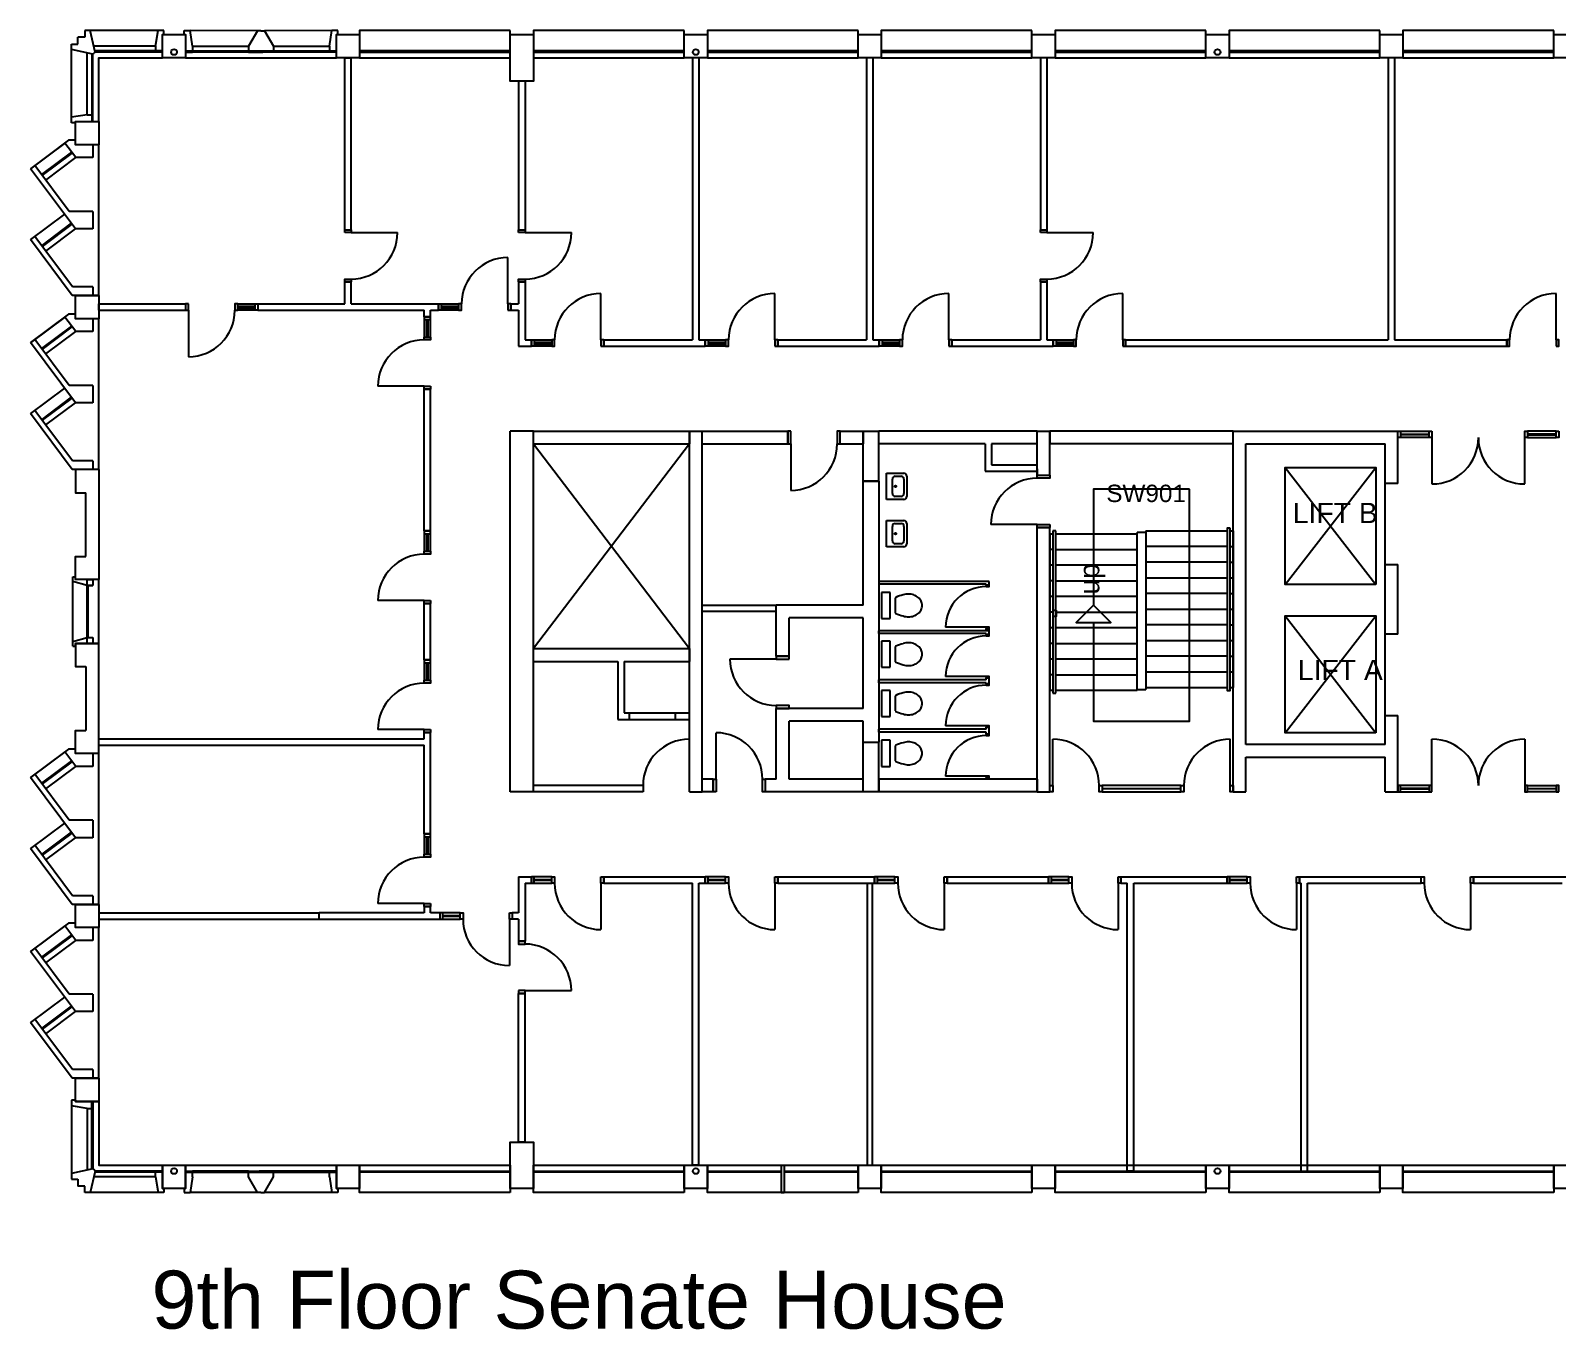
# Model space of a CAD drawing. Header units: millimetres. Extents: x -690 to 49260, y -22063 to 338.
# Drawn here: x -690 to 25650, y -22063 to 338 of the extents above; entities that cross this region are included whole.
import ezdxf

# ---------------------------------------------------------------- set-up
doc = ezdxf.new("R2010")
doc.units = ezdxf.units.MM
doc.header["$MEASUREMENT"] = 0
for name, color, linetype in [('BL', 8, 'Continuous'), ('BRICK_WALLS_P4', 1, 'Continuous'), ('COLUMNS_P5', 3, 'Continuous'), ('DR', 8, 'Continuous'), ('LIFTS AND STAIRS', 8, 'Continuous'), ('SANITARY_P1', 4, 'Continuous'), ('TEXT', 7, 'Continuous'), ('WA', 6, 'Continuous'), ('WA_EXT', 7, 'Continuous'), ('WN', 4, 'Continuous')]:
    doc.layers.add(name, color=color, linetype=linetype)
doc.layers.get('0').off()
doc.styles.add('arial', font='arial.ttf')
doc.styles.get("Standard").update_dxf_attribs({"font": 'arial.ttf'})

# ---------------------------------------------------------------- blocks, each defined once
blk = doc.blocks.new('wc8')
for p, q in [((-185, -186), (75, -186)), ((170, -272), (-280, -272)), ((-280, -272), (-280, -422)), ((-280, -422), (170, -422)), ((170, -422), (170, -272))]:
    blk.add_line(p, q)
for centre, radius, start, end in [((-55, 113), 166, 90, 116.3082), ((-55, 113), 166, 63.6918, 90), ((28, 44), 280, 160.8619, 180), ((28, 44), 280, 180, 199.1381), ((-12, 58), 237, 140.0439, 160.8619), ((-38, 80), 203, 116.3082, 140.0439), ((-71, 80), 203, 39.9561, 63.6918), ((-97, 58), 237, 19.1381, 39.9561), ((-138, 44), 280, 0, 19.1381), ((-138, 44), 280, 340.8619, 0), ((341, 71), 589, 191.5799, 204.7691), ((-38, -46), 203, 219.9561, 223.7742), ((-71, -46), 203, 316.2258, 320.0439), ((-451, 71), 589, 335.2309, 348.4201)]:
    blk.add_arc(centre, radius, start, end)
blk = doc.blocks.new('whb5')
for p, q in [((-225, 0), (225, 0)), ((-225, -300), (-225, 0)), ((225, 0), (225, -300)), ((-175, -250), (-175, -150)), ((-125, -100), (125, -100)), ((175, -150), (175, -250)), ((175, -350), (-175, -350)), ((125, -300), (-125, -300))]:
    blk.add_line(p, q)
blk.add_circle((0, -153), 14.3)
for centre, start, end in [((-125, -150), 90, 180), ((-125, -250), 180, 270), ((125, -150), 0, 90), ((125, -250), 270, 0), ((-175, -300), 180, 270), ((175, -300), 270, 0)]:
    blk.add_arc(centre, 50, start, end)

msp = doc.modelspace()

# ---------------------------------------------------------------- linework, layer by layer
at = {"layer": 'BL', "linetype": 'Continuous'}
for p, q in [((10675, -6792), (7985, -10322)), ((7985, -6792), (10675, -10322))]:
    msp.add_line(p, q, dxfattribs=at)
at = {"layer": 'BRICK_WALLS_P4', "linetype": 'Continuous'}
for p, q in [((7985, -6572), (10675, -6572)), ((7985, -6792), (7985, -6572)), ((10675, -6572), (10675, -6792)), ((10895, -6572), (12375, -6572)), ((10895, -6792), (10895, -6572)), ((12375, -6792), (12375, -6572)), ((13275, -6792), (13275, -6572)), ((13275, -6572), (13675, -6572)), ((13675, -6572), (13675, -6792)), ((16675, -6572), (13945, -6572)), ((13945, -6792), (13945, -6572)), ((16675, -6792), (16675, -6572)), ((20055, -6572), (16895, -6572)), ((16895, -6572), (16895, -6792)), ((7985, -6792), (10675, -6792)), ((10895, -6792), (12375, -6792)), ((13275, -6792), (13675, -6792)), ((15775, -6792), (13945, -6792)), ((15775, -6792), (15775, -7262)), ((16675, -6792), (15885, -6792)), ((15885, -6792), (15885, -7152)), ((20055, -6792), (16895, -6792)), ((15775, -7262), (16675, -7262)), ((15885, -7152), (16675, -7152)), ((16675, -7222), (16675, -7332)), ((13675, -9572), (13675, -7432)), ((13675, -7432), (13945, -7432)), ((13945, -7432), (13945, -11932)), ((13675, -9572), (12175, -9572)), ((12175, -10452), (12175, -9572)), ((13675, -9792), (12395, -9792)), ((12395, -10452), (12395, -9792)), ((13675, -11352), (13675, -9792)), ((7985, -10322), (10675, -10322)), ((7985, -10542), (7985, -10322)), ((10675, -10322), (10675, -10542)), ((12175, -10452), (12395, -10452)), ((7985, -10542), (9439, -10542)), ((9439, -10542), (9439, -11541)), ((9549, -10542), (9549, -11431)), ((9549, -10542), (10675, -10542)), ((9439, -11541), (10675, -11541)), ((9549, -11431), (10675, -11431)), ((9640, -11541), (9640, -11431)), ((10436, -11541), (10436, -11431)), ((10675, -11541), (10675, -11431)), ((13675, -11352), (12175, -11352)), ((12175, -12572), (12175, -11352)), ((13675, -11572), (12395, -11572)), ((12395, -12572), (12395, -11572)), ((13675, -11932), (13675, -11572)), ((13675, -11932), (13945, -11932)), ((10895, -12792), (10895, -12572)), ((11085, -12572), (10895, -12572)), ((11085, -12572), (11085, -12792)), ((12175, -12572), (11985, -12572)), ((11985, -12572), (11985, -12792)), ((13675, -12572), (12395, -12572)), ((13675, -12792), (13675, -12572)), ((13945, -12572), (13945, -12792)), ((16675, -12572), (13945, -12572)), ((16675, -12572), (16675, -12792)), ((11085, -12792), (10895, -12792)), ((13675, -12792), (11985, -12792)), ((16675, -12792), (13945, -12792))]:
    msp.add_line(p, q, dxfattribs=at)
at = {"layer": 'COLUMNS_P5', "linetype": 'Continuous'}
for p, q in [((7985, -6572), (7585, -6572)), ((7585, -12792), (7585, -6572)), ((7985, -12792), (7985, -6572)), ((10675, -12792), (10675, -6572)), ((10675, -6572), (10895, -6572)), ((10895, -12792), (10895, -6572)), ((13675, -7432), (13675, -6572)), ((13675, -6572), (13945, -6572)), ((13945, -7432), (13945, -6572)), ((16675, -7332), (16675, -6572)), ((16675, -6572), (16895, -6572)), ((16895, -7332), (16895, -6572)), ((20055, -6792), (20055, -6572)), ((20055, -12792), (20055, -6572)), ((20055, -6572), (22895, -6572)), ((22895, -7472), (22895, -6572)), ((20275, -6792), (22675, -6792)), ((20275, -11972), (20275, -6792)), ((22675, -7472), (22675, -6792)), ((485, -7232), (485, -9132)), ((16675, -7332), (16895, -7332)), ((265, -8732), (265, -7632)), ((13945, -7432), (13675, -7432)), ((22895, -7472), (22675, -7472)), ((22675, -8872), (22675, -7472)), ((16675, -12792), (16675, -8232)), ((16675, -8232), (16895, -8232)), ((16895, -12792), (16895, -8232)), ((22675, -8872), (22895, -8872)), ((22675, -10072), (22675, -8872)), ((22895, -10072), (22895, -8872)), ((485, -12132), (485, -10232)), ((22895, -10072), (22675, -10072)), ((22675, -11472), (22675, -10072)), ((265, -10632), (265, -11732)), ((22675, -11972), (22675, -11472)), ((22675, -11472), (22895, -11472)), ((22895, -12792), (22895, -11472)), ((13675, -12792), (13675, -11932)), ((13675, -11932), (13945, -11932)), ((13945, -12792), (13945, -11932)), ((22675, -11972), (20275, -11972)), ((20275, -12792), (20275, -12192)), ((20275, -12192), (22675, -12192)), ((22675, -12792), (22675, -12192)), ((7985, -12792), (7585, -12792)), ((10675, -12792), (10895, -12792)), ((13945, -12792), (13675, -12792)), ((16675, -12792), (16895, -12792)), ((20055, -12792), (20275, -12792)), ((22675, -12792), (22895, -12792))]:
    msp.add_line(p, q, dxfattribs=at)
for points in [[(1985, -132), (1585, -132), (1585, 268), (1985, 268), (1985, -132)], [(4985, -132), (4585, -132), (4585, 268), (4985, 268), (4985, -132)], [(7585, 268), (7985, 268), (7985, -532), (7585, -532), (7585, 268)], [(10985, -132), (10585, -132), (10585, 268), (10985, 268), (10985, -132)], [(13985, -132), (13585, -132), (13585, 268), (13985, 268), (13985, -132)], [(16985, -132), (16585, -132), (16585, 268), (16985, 268), (16985, -132)], [(19985, -132), (19585, -132), (19585, 268), (19985, 268), (19985, -132)], [(22985, -132), (22585, -132), (22585, 268), (22985, 268), (22985, -132)], [(25985, -132), (25585, -132), (25585, 268), (25985, 268), (25985, -132)], [(485, -1632), (85, -1632), (85, -1232), (485, -1232), (485, -1632)], [(485, -4632), (85, -4632), (85, -4232), (485, -4232), (485, -4632)], [(485, -7232), (85, -7232), (85, -7632), (265, -7632)], [(485, -9132), (85, -9132), (85, -8732), (265, -8732)], [(485, -10232), (85, -10232), (85, -10632), (265, -10632)], [(485, -12132), (85, -12132), (85, -11732), (265, -11732)], [(485, -15132), (85, -15132), (85, -14732), (485, -14732), (485, -15132)], [(485, -18132), (85, -18132), (85, -17732), (485, -17732), (485, -18132)], [(7985, -19632), (7585, -19632), (7585, -18832), (7985, -18832), (7985, -19632)], [(1985, -19632), (1585, -19632), (1585, -19232), (1985, -19232), (1985, -19632)], [(4985, -19632), (4585, -19632), (4585, -19232), (4985, -19232), (4985, -19632)], [(10985, -19632), (10585, -19632), (10585, -19232), (10985, -19232), (10985, -19632)], [(13985, -19632), (13585, -19632), (13585, -19232), (13985, -19232), (13985, -19632)], [(16985, -19632), (16585, -19632), (16585, -19232), (16985, -19232), (16985, -19632)], [(19985, -19632), (19585, -19632), (19585, -19232), (19985, -19232), (19985, -19632)], [(22985, -19632), (22585, -19632), (22585, -19232), (22985, -19232), (22985, -19632)], [(25985, -19632), (25585, -19632), (25585, -19232), (25985, -19232), (25985, -19632)]]:
    msp.add_lwpolyline(points, dxfattribs=at)
at = {"layer": 'COLUMNS_P5', "color": 4, "linetype": 'Continuous', "lineweight": -3}
for centre in [(1785, -32), (10785, -32), (19785, -32), (1785, -19332), (10785, -19332), (19785, -19332)]:
    msp.add_circle(centre, 50, dxfattribs=at)
at = {"layer": 'DR', "linetype": 'Continuous'}
for p, q in [((4840, -3147), (5640, -3147)), ((7840, -3147), (8640, -3147)), ((16840, -3147), (17640, -3147)), ((7545, -4377), (7545, -3577)), ((9150, -4997), (9150, -4197)), ((12150, -4997), (12150, -4197)), ((15150, -4997), (15150, -4197)), ((18150, -4997), (18150, -4197)), ((25625, -4997), (25625, -4197)), ((2033, -4487), (2033, -5287)), ((6100, -5797), (5300, -5797)), ((12425, -6792), (12425, -7592)), ((23485, -6682), (23485, -7482)), ((25085, -7482), (25085, -6682)), ((16675, -8182), (15875, -8182)), ((6100, -9492), (5300, -9492)), ((12175, -10502), (11375, -10502)), ((15796, -10801), (15096, -10801)), ((6100, -11717), (5300, -11717)), ((11135, -12572), (11135, -11772)), ((15796, -11651), (15096, -11651)), ((10675, -12682), (10675, -11882)), ((16945, -12682), (16945, -11882)), ((20005, -12682), (20005, -11882)), ((23485, -12682), (23485, -11882)), ((25085, -11882), (25085, -12682)), ((15796, -12522), (15096, -12522)), ((17795, -12682), (17795, -12737)), ((9150, -14367), (9150, -15167)), ((12150, -14367), (12150, -15167)), ((15070, -14367), (15070, -15167)), ((18070, -14367), (18070, -15167)), ((21150, -14367), (21150, -15167)), ((24150, -14367), (24150, -15167)), ((6100, -14717), (5300, -14717)), ((7570, -14987), (7570, -15787)), ((7840, -16217), (8640, -16217))]:
    msp.add_line(p, q, dxfattribs=at)
at = {"layer": 'DR'}
for p, q in [((15796, -9951), (15096, -9951)), ((15796, -10012), (15796, -9976)), ((15846, -10012), (15846, -9976))]:
    msp.add_line(p, q, dxfattribs=at)
at = {"layer": 'DR', "linetype": 'Continuous'}
for points in [[(4730, -3147), (4730, -3097), (4840, -3097), (4840, -3147), (4730, -3147)], [(7730, -3147), (7730, -3097), (7840, -3097), (7840, -3147), (7730, -3147)], [(16730, -3147), (16730, -3097), (16840, -3097), (16840, -3147), (16730, -3147)], [(4730, -3997), (4730, -3947), (4840, -3947), (4840, -3997), (4730, -3997)], [(7730, -3997), (7730, -3947), (7840, -3947), (7840, -3997), (7730, -3997)], [(16730, -3997), (16730, -3947), (16840, -3947), (16840, -3997), (16730, -3997)], [(2033, -4377), (1983, -4377), (1983, -4487), (2033, -4487), (2033, -4377)], [(2883, -4377), (2833, -4377), (2833, -4487), (2883, -4487), (2883, -4377)], [(3183, -4487), (3183, -4377), (3233, -4377), (3233, -4487), (3183, -4487)], [(6395, -4377), (6395, -4487), (6345, -4487), (6345, -4377), (6395, -4377)], [(6695, -4487), (6745, -4487), (6745, -4377), (6695, -4377), (6695, -4487)], [(7545, -4487), (7595, -4487), (7595, -4377), (7545, -4377), (7545, -4487)], [(6100, -4647), (6210, -4647), (6210, -4597), (6100, -4597), (6100, -4647)], [(6210, -4947), (6210, -4997), (6100, -4997), (6100, -4947), (6210, -4947)], [(8000, -4997), (8000, -5107), (7950, -5107), (7950, -4997), (8000, -4997)], [(8300, -5107), (8350, -5107), (8350, -4997), (8300, -4997), (8300, -5107)], [(9150, -5107), (9200, -5107), (9200, -4997), (9150, -4997), (9150, -5107)], [(11000, -4997), (11000, -5107), (10950, -5107), (10950, -4997), (11000, -4997)], [(11300, -5107), (11350, -5107), (11350, -4997), (11300, -4997), (11300, -5107)], [(12150, -5107), (12200, -5107), (12200, -4997), (12150, -4997), (12150, -5107)], [(14000, -4997), (14000, -5107), (13950, -5107), (13950, -4997), (14000, -4997)], [(14300, -5107), (14350, -5107), (14350, -4997), (14300, -4997), (14300, -5107)], [(15150, -5107), (15200, -5107), (15200, -4997), (15150, -4997), (15150, -5107)], [(17000, -4997), (17000, -5107), (16950, -5107), (16950, -4997), (17000, -4997)], [(17300, -5107), (17350, -5107), (17350, -4997), (17300, -4997), (17300, -5107)], [(18150, -5107), (18200, -5107), (18200, -4997), (18150, -4997), (18150, -5107)], [(24775, -5107), (24825, -5107), (24825, -4997), (24775, -4997), (24775, -5107)], [(25625, -5107), (25675, -5107), (25675, -4997), (25625, -4997), (25625, -5107)], [(6210, -5797), (6210, -5847), (6100, -5847), (6100, -5797), (6210, -5797)], [(12425, -6572), (12375, -6572), (12375, -6792), (12425, -6792), (12425, -6572)], [(13275, -6572), (13225, -6572), (13225, -6792), (13275, -6792), (13275, -6572)], [(22945, -6572), (22945, -6682), (22895, -6682), (22895, -6572), (22945, -6572)], [(23485, -6572), (23485, -6682), (23435, -6682), (23435, -6572), (23485, -6572)], [(25135, -6572), (25135, -6682), (25085, -6682), (25085, -6572), (25135, -6572)], [(25675, -6572), (25675, -6682), (25625, -6682), (25625, -6572), (25675, -6572)], [(16895, -7332), (16895, -7382), (16675, -7382), (16675, -7332), (16895, -7332)], [(6100, -8342), (6210, -8342), (6210, -8292), (6100, -8292), (6100, -8342)], [(16895, -8182), (16895, -8232), (16675, -8232), (16675, -8182), (16895, -8182)], [(6210, -8642), (6210, -8692), (6100, -8692), (6100, -8642), (6210, -8642)], [(6210, -9492), (6210, -9542), (6100, -9542), (6100, -9492), (6210, -9492)], [(17000, -9656), (17000, -9766), (16950, -9766), (16950, -9656), (17000, -9656)], [(15796, -10076), (15796, -10101), (15846, -10101), (15846, -10076), (15796, -10076)], [(15796, -10076), (15796, -10101), (15846, -10101), (15846, -10076), (15796, -10076)], [(6100, -10567), (6210, -10567), (6210, -10517), (6100, -10517), (6100, -10567)], [(12395, -10502), (12395, -10452), (12175, -10452), (12175, -10502), (12395, -10502)], [(6210, -10867), (6210, -10917), (6100, -10917), (6100, -10867), (6210, -10867)], [(15796, -10801), (15796, -10826), (15846, -10826), (15846, -10801), (15796, -10801)], [(15796, -10926), (15796, -10951), (15846, -10951), (15846, -10926), (15796, -10926)], [(15796, -10926), (15796, -10951), (15846, -10951), (15846, -10926), (15796, -10926)], [(12395, -11352), (12395, -11302), (12175, -11302), (12175, -11352), (12395, -11352)], [(6210, -11717), (6210, -11767), (6100, -11767), (6100, -11717), (6210, -11717)], [(15796, -11651), (15796, -11676), (15846, -11676), (15846, -11651), (15796, -11651)], [(15796, -11797), (15796, -11822), (15846, -11822), (15846, -11797), (15796, -11797)], [(15796, -11797), (15796, -11822), (15846, -11822), (15846, -11797), (15796, -11797)], [(11135, -12792), (11085, -12792), (11085, -12572), (11135, -12572), (11135, -12792)], [(11985, -12792), (11935, -12792), (11935, -12572), (11985, -12572), (11985, -12792)], [(15796, -12522), (15796, -12547), (15846, -12547), (15846, -12522), (15796, -12522)], [(16945, -12682), (16945, -12792), (16895, -12792), (16895, -12682), (16945, -12682)], [(17795, -12682), (17795, -12792), (17745, -12792), (17745, -12682), (17795, -12682)], [(19205, -12682), (19205, -12792), (19155, -12792), (19155, -12682), (19205, -12682)], [(20055, -12682), (20055, -12792), (20005, -12792), (20005, -12682), (20055, -12682)], [(22945, -12792), (22945, -12682), (22895, -12682), (22895, -12792), (22945, -12792)], [(23485, -12792), (23485, -12682), (23435, -12682), (23435, -12792), (23485, -12792)], [(25135, -12792), (25135, -12682), (25085, -12682), (25085, -12792), (25135, -12792)], [(25675, -12792), (25675, -12682), (25625, -12682), (25625, -12792), (25675, -12792)], [(6100, -13567), (6210, -13567), (6210, -13517), (6100, -13517), (6100, -13567)], [(6210, -13867), (6210, -13917), (6100, -13917), (6100, -13867), (6210, -13867)], [(8000, -14367), (8000, -14257), (7950, -14257), (7950, -14367), (8000, -14367)], [(8300, -14257), (8350, -14257), (8350, -14367), (8300, -14367), (8300, -14257)], [(9150, -14257), (9200, -14257), (9200, -14367), (9150, -14367), (9150, -14257)], [(11000, -14367), (11000, -14257), (10950, -14257), (10950, -14367), (11000, -14367)], [(11300, -14257), (11350, -14257), (11350, -14367), (11300, -14367), (11300, -14257)], [(12150, -14257), (12200, -14257), (12200, -14367), (12150, -14367), (12150, -14257)], [(13920, -14367), (13920, -14257), (13870, -14257), (13870, -14367), (13920, -14367)], [(14220, -14257), (14270, -14257), (14270, -14367), (14220, -14367), (14220, -14257)], [(15070, -14257), (15120, -14257), (15120, -14367), (15070, -14367), (15070, -14257)], [(16920, -14367), (16920, -14257), (16870, -14257), (16870, -14367), (16920, -14367)], [(17220, -14257), (17270, -14257), (17270, -14367), (17220, -14367), (17220, -14257)], [(18070, -14257), (18120, -14257), (18120, -14367), (18070, -14367), (18070, -14257)], [(20000, -14367), (20000, -14257), (19950, -14257), (19950, -14367), (20000, -14367)], [(20300, -14257), (20350, -14257), (20350, -14367), (20300, -14367), (20300, -14257)], [(21150, -14257), (21200, -14257), (21200, -14367), (21150, -14367), (21150, -14257)], [(23300, -14257), (23350, -14257), (23350, -14367), (23300, -14367), (23300, -14257)], [(24150, -14257), (24200, -14257), (24200, -14367), (24150, -14367), (24150, -14257)], [(6210, -14717), (6210, -14767), (6100, -14767), (6100, -14717), (6210, -14717)], [(6420, -14987), (6420, -14877), (6370, -14877), (6370, -14987), (6420, -14987)], [(6720, -14877), (6770, -14877), (6770, -14987), (6720, -14987), (6720, -14877)], [(7570, -14877), (7620, -14877), (7620, -14987), (7570, -14987), (7570, -14877)], [(7730, -15367), (7730, -15417), (7840, -15417), (7840, -15367), (7730, -15367)], [(7730, -16217), (7730, -16267), (7840, -16267), (7840, -16217), (7730, -16217)]]:
    msp.add_lwpolyline(points, dxfattribs=at)
at = {"layer": 'DR'}
for points in [[(15796, -9226), (15796, -9251), (15846, -9251), (15846, -9226), (15796, -9226)], [(15796, -9226), (15796, -9251), (15846, -9251), (15846, -9226), (15796, -9226)], [(15796, -9951), (15796, -9976), (15846, -9976), (15846, -9951), (15796, -9951)]]:
    msp.add_lwpolyline(points, dxfattribs=at)
at = {"layer": 'DR', "linetype": 'Continuous'}
for centre, radius, start, end in [((4840, -3147), 800, 270, 0), ((7840, -3147), 800, 270, 0), ((16840, -3147), 800, 270, 0), ((7545, -4377), 800, 90, 180), ((9150, -4997), 800, 90, 180), ((12150, -4997), 800, 90, 180), ((15150, -4997), 800, 90, 180), ((18150, -4997), 800, 90, 180), ((25625, -4997), 800, 90, 180), ((2033, -4487), 800, 270, 0), ((6100, -5797), 800, 90, 180), ((12425, -6792), 800, 270, 0), ((23485, -6682), 800, 270, 0), ((25085, -6682), 800, 180, 270), ((16675, -8182), 800, 90, 180), ((6100, -9492), 800, 90, 180), ((15796, -10801), 700, 90, 180), ((12175, -10502), 800, 180, 270), ((6100, -11717), 800, 90, 180), ((15796, -11651), 700, 90, 180), ((11135, -12572), 800, 0, 90), ((15796, -12522), 700, 90, 180), ((10675, -12682), 800, 90, 180), ((16945, -12682), 800, 0, 90), ((20005, -12682), 800, 90, 180), ((23485, -12682), 800, 0, 90), ((25085, -12682), 800, 90, 180), ((6100, -14717), 800, 90, 180), ((9150, -14367), 800, 180, 270), ((12150, -14367), 800, 180, 270), ((15070, -14367), 800, 180, 270), ((18070, -14367), 800, 180, 270), ((21150, -14367), 800, 180, 270), ((24150, -14367), 800, 180, 270), ((7570, -14987), 800, 180, 270), ((7840, -16217), 800, 0, 90)]:
    msp.add_arc(centre, radius, start, end, dxfattribs=at)
at = {"layer": 'DR'}
msp.add_arc((15796, -9951), 700, 90, 180, dxfattribs=at)
at = {"layer": 'LIFTS AND STAIRS', "linetype": 'Continuous'}
for p, q in [((20951, -7196), (22514, -9217)), ((20951, -9217), (22514, -7196)), ((16895, -8342), (16895, -11042)), ((16895, -8342), (16945, -8342)), ((16995, -8292), (16945, -8292)), ((16945, -8292), (16945, -11092)), ((16995, -11092), (16995, -8292)), ((16995, -8342), (18400, -8342)), ((18400, -11042), (18400, -8317)), ((18550, -8317), (18400, -8317)), ((18550, -8292), (18550, -11026)), ((18550, -8292), (19955, -8292)), ((20005, -8292), (20055, -8292)), ((20055, -8292), (20055, -10992)), ((16945, -8612), (16895, -8612)), ((16995, -8612), (18400, -8612)), ((19955, -8562), (18550, -8562)), ((20005, -8562), (20055, -8562)), ((16945, -8882), (16895, -8882)), ((18400, -8882), (16995, -8882)), ((19955, -8832), (18550, -8832)), ((20005, -8832), (20055, -8832)), ((16945, -9152), (16895, -9152)), ((16995, -9152), (18400, -9152)), ((18550, -9102), (19955, -9102)), ((20005, -9102), (20055, -9102)), ((16945, -9422), (16895, -9422)), ((18400, -9422), (16995, -9422)), ((19955, -9372), (18550, -9372)), ((20005, -9372), (20055, -9372)), ((16945, -9692), (16895, -9692)), ((16995, -9692), (18400, -9692)), ((18550, -9642), (19955, -9642)), ((20005, -9642), (20055, -9642)), ((16945, -9962), (16895, -9962)), ((18400, -9962), (16995, -9962)), ((19955, -9912), (18550, -9912)), ((20005, -9912), (20055, -9912)), ((20951, -9754), (22514, -11775)), ((20951, -11775), (22514, -9754)), ((16945, -10232), (16895, -10232)), ((16995, -10232), (18400, -10232)), ((18550, -10182), (19955, -10182)), ((20005, -10182), (20055, -10182)), ((16945, -10502), (16895, -10502)), ((18400, -10502), (16995, -10502)), ((19955, -10452), (18550, -10452)), ((20005, -10452), (20055, -10452)), ((16945, -10772), (16895, -10772)), ((16995, -10772), (18400, -10772)), ((18550, -10722), (19955, -10722)), ((20005, -10722), (20055, -10722)), ((16945, -11042), (16895, -11042)), ((18400, -11042), (16995, -11042)), ((18400, -11026), (18550, -11026)), ((18550, -10992), (19955, -10992)), ((20005, -10992), (20055, -10992)), ((16945, -11092), (16995, -11092))]:
    msp.add_line(p, q, dxfattribs=at)
for points in [[(22514, -9217), (20951, -9217), (20951, -7196), (22514, -7196), (22514, -9217)], [(17648, -9872), (17648, -11573), (19303, -11573), (19303, -7572)], [(19303, -7572), (17648, -7572), (17648, -9572)], [(20005, -8242), (19955, -8242), (19955, -11042), (20005, -11042), (20005, -8242)], [(17648, -9572), (17348, -9872), (17948, -9872), (17648, -9572)], [(22514, -11775), (20951, -11775), (20951, -9754), (22514, -9754), (22514, -11775)]]:
    msp.add_lwpolyline(points, dxfattribs=at)
at = {"layer": 'WA', "linetype": 'Continuous'}
for p, q in [((4730, -3097), (4730, -132)), ((4730, -132), (4840, -132)), ((4840, -3097), (4840, -132)), ((10730, -132), (10730, -4997)), ((10840, -132), (10730, -132)), ((10840, -132), (10840, -4997)), ((13730, -132), (13730, -4997)), ((13840, -132), (13730, -132)), ((13840, -132), (13840, -4997)), ((16840, -132), (16730, -132)), ((16730, -132), (16730, -3097)), ((16840, -132), (16730, -132)), ((16840, -132), (16840, -3097)), ((22730, -132), (22730, -4997)), ((22840, -132), (22730, -132)), ((22840, -132), (22840, -4997)), ((7730, -532), (7730, -3097)), ((7840, -532), (7840, -3097)), ((4730, -3097), (4840, -3097)), ((7730, -3097), (7840, -3097)), ((16730, -3097), (16840, -3097)), ((4730, -3997), (4840, -3997)), ((4730, -4377), (4730, -3997)), ((4840, -4377), (4840, -3997)), ((7730, -3997), (7840, -3997)), ((7730, -3997), (7730, -4377)), ((7840, -3997), (7840, -4997)), ((16730, -3997), (16840, -3997)), ((16730, -3997), (16730, -4997)), ((16840, -3997), (16840, -4997)), ((485, -4487), (485, -4377)), ((485, -4377), (1983, -4377)), ((1983, -4377), (1983, -4487)), ((3233, -4377), (3233, -4487)), ((3233, -4377), (4730, -4377)), ((4840, -4377), (6345, -4377)), ((6345, -4377), (6345, -4487)), ((7595, -4377), (7595, -4487)), ((7595, -4377), (7730, -4377)), ((485, -4487), (1983, -4487)), ((3233, -4487), (6100, -4487)), ((6100, -4597), (6100, -4487)), ((6100, -4597), (6210, -4597)), ((6210, -4597), (6210, -4487)), ((6210, -4487), (6345, -4487)), ((7595, -4487), (7730, -4487)), ((7730, -4487), (7730, -5107)), ((7840, -4997), (7950, -4997)), ((7950, -4997), (7950, -5107)), ((9200, -4997), (10730, -4997)), ((9200, -4997), (9200, -5107)), ((10840, -4997), (10950, -4997)), ((10950, -4997), (10950, -5107)), ((12200, -4997), (12200, -5107)), ((12200, -4997), (13730, -4997)), ((13840, -4997), (13950, -4997)), ((13950, -4997), (13950, -5107)), ((15200, -4997), (15200, -5107)), ((15200, -4997), (16730, -4997)), ((16840, -4997), (16950, -4997)), ((16950, -4997), (16950, -5107)), ((18200, -4997), (18200, -5107)), ((18200, -4997), (22730, -4997)), ((22840, -4997), (24775, -4997)), ((24775, -5107), (24775, -4997)), ((7730, -5107), (7950, -5107)), ((9200, -5107), (10950, -5107)), ((12200, -5107), (13950, -5107)), ((15200, -5107), (16950, -5107)), ((18200, -5107), (24775, -5107)), ((6100, -5847), (6210, -5847)), ((6100, -8292), (6100, -5847)), ((6210, -8292), (6210, -5847)), ((6100, -8292), (6210, -8292)), ((6100, -9542), (6210, -9542)), ((6100, -10517), (6100, -9542)), ((6210, -10517), (6210, -9542)), ((10895, -9682), (10895, -9572)), ((12175, -9682), (10895, -9682)), ((15846, -10012), (13945, -10012)), ((13945, -10062), (13945, -10012)), ((15796, -10062), (13945, -10062)), ((15796, -10076), (15796, -10062)), ((15846, -10076), (15796, -10076)), ((15821, -10076), (15846, -10076)), ((15846, -10076), (15846, -10012)), ((6100, -10517), (6210, -10517)), ((13945, -10912), (13945, -10862)), ((15796, -10862), (13945, -10862)), ((15796, -10912), (13945, -10912)), ((15846, -10826), (15796, -10826)), ((15796, -10862), (15796, -10826)), ((15796, -10926), (15796, -10912)), ((15846, -10926), (15796, -10926)), ((15821, -10826), (15846, -10826)), ((15821, -10926), (15846, -10926)), ((15846, -10947), (15846, -10826)), ((15846, -10926), (15846, -10854)), ((6100, -11767), (6210, -11767)), ((6100, -11877), (6100, -11767)), ((6210, -13517), (6210, -11767)), ((13945, -11762), (13945, -11712)), ((15796, -11712), (13945, -11712)), ((15796, -11762), (13945, -11762)), ((15846, -11676), (15796, -11676)), ((15796, -11712), (15796, -11676)), ((15796, -11797), (15796, -11762)), ((15846, -11797), (15796, -11797)), ((15821, -11676), (15846, -11676)), ((15821, -11797), (15846, -11797)), ((15846, -11797), (15846, -11676)), ((15846, -11797), (15846, -11726)), ((485, -11987), (485, -11877)), ((485, -11877), (6100, -11877)), ((485, -11987), (6100, -11987)), ((6100, -13517), (6100, -11987)), ((15846, -12547), (15796, -12547)), ((15796, -12572), (15796, -12547)), ((15821, -12547), (15846, -12547)), ((15846, -12572), (15846, -12547)), ((9875, -12682), (7985, -12682)), ((7985, -12792), (7985, -12682)), ((9875, -12792), (7985, -12792)), ((9875, -12682), (9875, -12792)), ((6100, -13517), (6210, -13517)), ((7730, -14257), (7950, -14257)), ((7730, -14257), (7730, -14877)), ((7840, -14367), (7950, -14367)), ((7840, -14367), (7840, -15367)), ((7950, -14367), (7950, -14257)), ((9200, -14257), (10950, -14257)), ((9200, -14367), (9200, -14257)), ((9200, -14367), (10730, -14367)), ((10730, -19232), (10730, -14367)), ((10840, -14367), (10950, -14367)), ((10840, -19232), (10840, -14367)), ((10950, -14367), (10950, -14257)), ((12200, -14367), (12200, -14257)), ((12200, -14257), (13870, -14257)), ((12200, -14367), (13870, -14367)), ((13740, -14367), (13830, -14367)), ((13740, -14367), (13740, -19232)), ((13830, -14367), (13830, -19232)), ((13870, -14367), (13870, -14257)), ((15120, -14367), (15120, -14257)), ((15120, -14257), (16870, -14257)), ((15120, -14367), (16870, -14367)), ((16870, -14367), (16870, -14257)), ((18120, -14367), (18120, -14257)), ((18120, -14257), (19950, -14257)), ((18120, -14367), (18230, -14367)), ((18230, -19331), (18230, -14367)), ((18340, -14367), (19950, -14367)), ((18340, -19331), (18340, -14367)), ((19950, -14367), (19950, -14257)), ((21200, -14367), (21200, -14257)), ((21200, -14257), (23300, -14257)), ((21200, -14367), (21230, -14367)), ((21230, -19331), (21230, -14367)), ((21340, -14367), (23300, -14367)), ((21340, -19331), (21340, -14367)), ((23300, -14367), (23300, -14257)), ((24200, -14367), (24200, -14257)), ((24200, -14257), (25950, -14257)), ((24200, -14367), (25730, -14367)), ((485, -14877), (4287, -14877)), ((485, -14987), (4287, -14987)), ((6100, -14877), (4287, -14877)), ((4287, -14987), (4287, -14877)), ((4287, -14987), (6370, -14987)), ((6100, -14767), (6210, -14767)), ((6100, -14767), (6100, -14877)), ((6210, -14877), (6210, -14767)), ((6370, -14877), (6210, -14877)), ((6370, -14877), (6370, -14987)), ((7730, -14877), (7620, -14877)), ((7620, -14877), (7620, -14987)), ((7730, -14987), (7620, -14987)), ((7730, -14987), (7730, -15367)), ((7730, -15367), (7840, -15367)), ((7730, -18832), (7730, -16267)), ((7840, -16267), (7730, -16267)), ((7840, -18832), (7840, -16267)), ((7840, -18832), (7730, -18832)), ((4730, -19232), (4840, -19232)), ((10840, -19232), (10730, -19232)), ((13740, -19232), (13830, -19232)), ((18340, -19331), (18230, -19331)), ((21230, -19331), (21340, -19331))]:
    msp.add_line(p, q, dxfattribs=at)
at = {"layer": 'WA'}
for p, q in [((15846, -9162), (13945, -9162)), ((15796, -9212), (13945, -9212)), ((15796, -9226), (15796, -9212)), ((15846, -9226), (15846, -9162)), ((15846, -9226), (15796, -9226)), ((15821, -9226), (15846, -9226)), ((10895, -9572), (12175, -9572))]:
    msp.add_line(p, q, dxfattribs=at)
at = {"layer": 'WA_EXT', "linetype": 'Continuous'}
for p, q in [((247, 338), (247, 227)), ((341, 338), (247, 338)), ((1509, 338), (341, 338)), ((425, -32), (341, 338)), ((1467, 68), (1509, 338)), ((1608, 338), (1509, 338)), ((1608, 268), (1608, 338)), ((1962, 338), (2061, 338)), ((1962, 268), (1962, 338)), ((3226, 336), (2061, 338)), ((2103, 68), (2061, 338)), ((3226, 336), (3071, 68)), ((3285, 336), (3226, 336)), ((3285, 336), (3344, 336)), ((4509, 338), (3344, 336)), ((3344, 336), (3499, 68)), ((4467, 68), (4509, 338)), ((4608, 338), (4509, 338)), ((4608, 268), (4608, 338)), ((15, 12), (15, 106)), ((15, 106), (126, 106)), ((15, -1156), (15, 12)), ((385, -71), (15, 12)), ((247, 227), (126, 227)), ((126, 106), (126, 227)), ((1467, 68), (402, 68)), ((1467, 68), (1467, -12)), ((2103, 68), (3071, 68)), ((2103, 68), (2103, -12)), ((3071, 68), (3071, -12)), ((3499, 68), (4467, 68)), ((3499, 68), (3499, -12)), ((4467, 68), (4467, -12)), ((285, -1113), (285, -49)), ((366, -67), (366, -1232)), ((385, -71), (405, -51)), ((385, -1113), (385, -71)), ((425, -32), (405, -51)), ((1585, -12), (420, -12)), ((1467, -32), (425, -32)), ((1585, -32), (1467, -32)), ((1985, -12), (4585, -12)), ((1985, -32), (2103, -32)), ((3071, -32), (2103, -32)), ((3071, -32), (3318, -32)), ((3499, -32), (3252, -32)), ((4467, -32), (3499, -32)), ((4585, -32), (4467, -32)), ((7585, -12), (4985, -12)), ((4985, -32), (7585, -32)), ((10585, -12), (7985, -12)), ((7985, -32), (10585, -32)), ((13585, -12), (10985, -12)), ((10985, -32), (13585, -32)), ((16585, -12), (13985, -12)), ((13985, -32), (16585, -32)), ((19585, -12), (16985, -12)), ((16985, -32), (19585, -32)), ((22585, -12), (19985, -12)), ((19985, -32), (22585, -32)), ((25585, -12), (22985, -12)), ((22985, -32), (25585, -32)), ((285, -1113), (15, -1156)), ((15, -1255), (15, -1156)), ((85, -1255), (15, -1255)), ((285, -1113), (366, -1113)), ((385, -1232), (385, -1113)), ((-35, -1554), (-690, -2044)), ((85, -1554), (-35, -1554)), ((-99, -1602), (-686, -2041)), ((18, -1758), (-499, -2144)), ((-487, -2160), (30, -1774)), ((90, -1854), (-99, -1602)), ((385, -1632), (385, -1854)), ((85, -3082), (-690, -2044)), ((-22, -2782), (-615, -1988)), ((-427, -2240), (90, -1854)), ((385, -1854), (90, -1854)), ((-103, -2830), (-690, -3268)), ((385, -2782), (-22, -2782)), ((385, -2782), (385, -3082)), ((13, -2986), (-498, -3368)), ((-486, -3384), (25, -3002)), ((-427, -3464), (85, -3082)), ((385, -3082), (85, -3082)), ((30, -4232), (-690, -3268)), ((35, -4082), (-615, -3212)), ((385, -4082), (35, -4082)), ((385, -4082), (35, -4082)), ((385, -4082), (385, -4232)), ((485, -4232), (30, -4232)), ((-35, -4554), (-690, -5044)), ((-99, -4602), (-686, -5041)), ((90, -4854), (-99, -4602)), ((85, -4554), (-35, -4554)), ((385, -4632), (385, -4854)), ((-22, -5782), (-615, -4988)), ((18, -4758), (-499, -5144)), ((-487, -5160), (30, -4774)), ((-427, -5240), (90, -4854)), ((385, -4854), (90, -4854)), ((85, -6082), (-690, -5044)), ((385, -5782), (-22, -5782)), ((385, -5782), (385, -6082)), ((-103, -5830), (-690, -6268)), ((13, -5986), (-498, -6368)), ((-486, -6384), (25, -6002)), ((30, -7232), (-690, -6268)), ((35, -7082), (-615, -6212)), ((-427, -6464), (85, -6082)), ((385, -6082), (85, -6082)), ((385, -7082), (35, -7082)), ((385, -7082), (35, -7082)), ((385, -7082), (385, -7232)), ((485, -7232), (30, -7232)), ((40, -9165), (40, -9082)), ((40, -9082), (85, -9082)), ((285, -9232), (40, -9165)), ((40, -10198), (40, -9165)), ((285, -9132), (385, -9132)), ((285, -9232), (285, -9132)), ((385, -9132), (385, -9232)), ((385, -9232), (285, -9232)), ((285, -10132), (285, -9232)), ((302, -10132), (302, -9232)), ((302, -9232), (385, -9232)), ((37, -10199), (285, -10132)), ((40, -10281), (40, -10198)), ((285, -10132), (385, -10132)), ((285, -10232), (285, -10132)), ((385, -10232), (285, -10232)), ((385, -10132), (385, -10232)), ((40, -10281), (85, -10281)), ((-35, -12054), (-690, -12544)), ((-99, -12102), (-686, -12541)), ((90, -12354), (-99, -12102)), ((85, -12054), (-35, -12054)), ((18, -12258), (-499, -12644)), ((-487, -12660), (30, -12274)), ((-427, -12740), (90, -12354)), ((385, -12354), (90, -12354)), ((385, -12132), (385, -12354)), ((85, -13582), (-690, -12544)), ((-22, -13282), (-615, -12488)), ((-103, -13330), (-690, -13768)), ((385, -13282), (-22, -13282)), ((385, -13282), (385, -13582)), ((13, -13486), (-498, -13868)), ((-486, -13884), (25, -13502)), ((-427, -13964), (85, -13582)), ((385, -13582), (85, -13582)), ((30, -14732), (-690, -13768)), ((35, -14582), (-615, -13712)), ((485, -14732), (30, -14732)), ((385, -14582), (35, -14582)), ((385, -14582), (35, -14582)), ((385, -14582), (385, -14732)), ((-35, -15054), (-690, -15544)), ((-99, -15102), (-686, -15541)), ((18, -15258), (-499, -15644)), ((-487, -15660), (30, -15274)), ((90, -15354), (-99, -15102)), ((85, -15054), (-35, -15054)), ((385, -15132), (385, -15354)), ((-22, -16282), (-615, -15488)), ((-427, -15740), (90, -15354)), ((385, -15354), (90, -15354)), ((85, -16582), (-690, -15544)), ((-103, -16330), (-690, -16768)), ((385, -16282), (-22, -16282)), ((385, -16282), (385, -16582)), ((13, -16486), (-498, -16868)), ((-486, -16884), (25, -16502)), ((-427, -16964), (85, -16582)), ((385, -16582), (85, -16582)), ((30, -17732), (-690, -16768)), ((35, -17582), (-615, -16712)), ((385, -17582), (35, -17582)), ((385, -17582), (35, -17582)), ((385, -17582), (385, -17732)), ((485, -17732), (30, -17732)), ((85, -18108), (15, -18108)), ((15, -18108), (15, -18208)), ((366, -19296), (366, -18132)), ((385, -18132), (385, -18250)), ((15, -18208), (15, -19376)), ((285, -18250), (15, -18208)), ((285, -18250), (366, -18250)), ((285, -18250), (285, -19315)), ((385, -18250), (385, -19292)), ((385, -19292), (15, -19376)), ((15, -19376), (15, -19469)), ((15, -19469), (126, -19469)), ((126, -19469), (126, -19590)), ((425, -19331), (341, -19702)), ((385, -19292), (405, -19312)), ((1467, -19432), (402, -19432)), ((425, -19332), (405, -19312)), ((1585, -19351), (420, -19351)), ((1467, -19331), (425, -19331)), ((1585, -19331), (1467, -19331)), ((1467, -19432), (1467, -19351)), ((1467, -19432), (1509, -19702)), ((1985, -19331), (2103, -19331)), ((1985, -19351), (4585, -19351)), ((2103, -19432), (2061, -19702)), ((3071, -19331), (2103, -19331)), ((2103, -19432), (2103, -19351)), ((3071, -19331), (3318, -19331)), ((3071, -19432), (3071, -19351)), ((3226, -19699), (3071, -19432)), ((3499, -19331), (3252, -19331)), ((3344, -19699), (3499, -19432)), ((4467, -19331), (3499, -19331)), ((3499, -19432), (3499, -19351)), ((4585, -19331), (4467, -19331)), ((4467, -19432), (4467, -19351)), ((4467, -19432), (4509, -19702)), ((4985, -19331), (7585, -19331)), ((7585, -19351), (4985, -19351)), ((7985, -19331), (10585, -19331)), ((10585, -19351), (7985, -19351)), ((10985, -19331), (12260, -19331)), ((12260, -19351), (10985, -19351)), ((12260, -19232), (12310, -19232)), ((12260, -19232), (12260, -19702)), ((12310, -19232), (12310, -19702)), ((12310, -19331), (13585, -19331)), ((13585, -19351), (12310, -19351)), ((13985, -19331), (16585, -19331)), ((16585, -19351), (13985, -19351)), ((16985, -19331), (19585, -19331)), ((19585, -19351), (16985, -19351)), ((19985, -19331), (22585, -19331)), ((22585, -19351), (19985, -19351)), ((22985, -19331), (25585, -19331)), ((25585, -19351), (22985, -19351)), ((247, -19590), (126, -19590)), ((247, -19702), (247, -19590)), ((341, -19702), (247, -19702)), ((1509, -19702), (341, -19702)), ((1608, -19702), (1509, -19702)), ((1608, -19632), (1608, -19702)), ((1962, -19632), (1962, -19702)), ((1962, -19702), (2061, -19702)), ((3226, -19699), (2061, -19702)), ((3285, -19699), (3226, -19699)), ((3285, -19699), (3344, -19699)), ((4509, -19702), (3344, -19699)), ((4608, -19702), (4509, -19702)), ((4608, -19632), (4608, -19702)), ((12260, -19702), (12310, -19702))]:
    msp.add_line(p, q, dxfattribs=at)
for points in [[(85, -1255), (85, -1232), (485, -1232), (485, -132), (1585, -132), (1585, 268), (1608, 268)], [(1962, 268), (1985, 268), (1985, -132), (4585, -132), (4585, 268), (4608, 268)], [(7585, 338), (4985, 338), (4985, -132), (7585, -132), (7585, 338)], [(10585, 338), (7985, 338), (7985, -132), (10585, -132), (10585, 338)], [(13585, 338), (10985, 338), (10985, -132), (13585, -132), (13585, 338)], [(16585, 338), (13985, 338), (13985, -132), (16585, -132), (16585, 338)], [(19585, 338), (16985, 338), (16985, -132), (19585, -132), (19585, 338)], [(22585, 338), (19985, 338), (19985, -132), (22585, -132), (22585, 338)], [(25585, 338), (22985, 338), (22985, -132), (25585, -132), (25585, 338)], [(485, -4232), (485, -1632), (85, -1632), (85, -1554)], [(485, -7232), (485, -4632), (85, -4632), (85, -4554)], [(85, -10281), (85, -10232), (485, -10232), (485, -9132), (85, -9132), (85, -9082)], [(485, -14732), (485, -12132), (85, -12132), (85, -12054)], [(485, -17732), (485, -15132), (85, -15132), (85, -15054)], [(85, -18108), (85, -18132), (485, -18132), (485, -19232), (1585, -19232), (1585, -19632), (1608, -19632)], [(1962, -19632), (1985, -19632), (1985, -19232), (4585, -19232), (4585, -19632), (4608, -19632)], [(7585, -19702), (4985, -19702), (4985, -19232), (7585, -19232), (7585, -19702)], [(10585, -19702), (7985, -19702), (7985, -19232), (10585, -19232), (10585, -19702)], [(13585, -19702), (10985, -19702), (10985, -19232), (13585, -19232), (13585, -19702)], [(16585, -19702), (13985, -19702), (13985, -19232), (16585, -19232), (16585, -19702)], [(19585, -19702), (16985, -19702), (16985, -19232), (19585, -19232), (19585, -19702)], [(22585, -19702), (19985, -19702), (19985, -19232), (22585, -19232), (22585, -19702)], [(25585, -19702), (22985, -19702), (22985, -19232), (25585, -19232), (25585, -19702)]]:
    msp.add_lwpolyline(points, dxfattribs=at)
at = {"layer": 'WN', "linetype": 'Continuous'}
for p, q in [((2883, -4377), (3183, -4377)), ((3183, -4422), (2883, -4422)), ((2883, -4442), (3183, -4442)), ((6395, -4377), (6695, -4377)), ((6695, -4422), (6395, -4422)), ((6395, -4442), (6695, -4442)), ((3183, -4487), (2883, -4487)), ((6100, -4647), (6100, -4947)), ((6145, -4947), (6145, -4647)), ((6165, -4647), (6165, -4947)), ((6210, -4947), (6210, -4647)), ((6695, -4487), (6395, -4487)), ((8000, -4997), (8300, -4997)), ((11000, -4997), (11300, -4997)), ((14000, -4997), (14300, -4997)), ((17000, -4997), (17300, -4997)), ((8300, -5042), (8000, -5042)), ((8000, -5062), (8300, -5062)), ((8300, -5107), (8000, -5107)), ((11300, -5042), (11000, -5042)), ((11000, -5062), (11300, -5062)), ((11300, -5107), (11000, -5107)), ((14300, -5042), (14000, -5042)), ((14000, -5062), (14300, -5062)), ((14300, -5107), (14000, -5107)), ((17300, -5042), (17000, -5042)), ((17000, -5062), (17300, -5062)), ((17300, -5107), (17000, -5107)), ((22945, -6572), (23435, -6572)), ((25625, -6572), (25135, -6572)), ((22945, -6622), (23435, -6622)), ((23435, -6632), (22945, -6632)), ((23435, -6682), (22945, -6682)), ((25625, -6622), (25135, -6622)), ((25135, -6632), (25625, -6632)), ((25135, -6682), (25625, -6682)), ((6100, -8342), (6100, -8642)), ((6145, -8642), (6145, -8342)), ((6165, -8342), (6165, -8642)), ((6210, -8642), (6210, -8342)), ((6100, -10567), (6100, -10867)), ((6145, -10867), (6145, -10567)), ((6165, -10567), (6165, -10867)), ((6210, -10867), (6210, -10567)), ((19155, -12682), (17795, -12682)), ((17795, -12732), (19155, -12732)), ((19155, -12742), (17795, -12742)), ((17795, -12792), (19155, -12792)), ((23435, -12682), (22945, -12682)), ((23435, -12732), (22945, -12732)), ((22945, -12742), (23435, -12742)), ((22945, -12792), (23435, -12792)), ((25135, -12682), (25625, -12682)), ((25135, -12732), (25625, -12732)), ((25625, -12742), (25135, -12742)), ((25625, -12792), (25135, -12792)), ((6100, -13567), (6100, -13867)), ((6145, -13867), (6145, -13567)), ((6165, -13567), (6165, -13867)), ((6210, -13867), (6210, -13567)), ((8300, -14257), (8000, -14257)), ((8000, -14302), (8300, -14302)), ((8300, -14322), (8000, -14322)), ((8000, -14367), (8300, -14367)), ((11300, -14257), (11000, -14257)), ((11000, -14302), (11300, -14302)), ((11300, -14322), (11000, -14322)), ((11000, -14367), (11300, -14367)), ((14220, -14257), (13920, -14257)), ((13920, -14302), (14220, -14302)), ((14220, -14322), (13920, -14322)), ((13920, -14367), (14220, -14367)), ((17220, -14257), (16920, -14257)), ((16920, -14302), (17220, -14302)), ((17220, -14322), (16920, -14322)), ((16920, -14367), (17220, -14367)), ((20300, -14257), (20000, -14257)), ((20000, -14302), (20300, -14302)), ((20300, -14322), (20000, -14322)), ((20000, -14367), (20300, -14367)), ((6720, -14877), (6420, -14877)), ((6420, -14922), (6720, -14922)), ((6720, -14942), (6420, -14942)), ((6420, -14987), (6720, -14987))]:
    msp.add_line(p, q, dxfattribs=at)

# ---------------------------------------------------------------- block references
at = {"layer": 'SANITARY_P1', "linetype": 'Continuous'}
for name, p, rotation in [('whb5', (14077, -7522), 90), ('whb5', (14077, -8338), 90), ('wc8', (14411, -9632), 270), ('wc8', (14411, -10472), 270), ('wc8', (14411, -11322), 270), ('wc8', (14411, -12182), 270)]:
    msp.add_blockref(name, p, dxfattribs=dict(at, rotation=rotation))

# ---------------------------------------------------------------- texts
at = {"layer": 'LIFTS AND STAIRS', "linetype": 'Continuous'}
msp.add_text('up', height=347.7, rotation=90, dxfattribs=at).set_placement((17747, -9390))
at = {"layer": 'TEXT', "linetype": 'Continuous', "style": 'arial'}
for s, height, p in [('SW901', 300, (17867, -7794)), ('LIFT B', 350, (21083, -8157)), ('LIFT A', 350, (21171, -10865)), ('9th Floor Senate House', 1000, (1395, -22049))]:
    msp.add_text(s, height=height, dxfattribs=at).set_placement(p)

doc.saveas('drawing.dxf')
